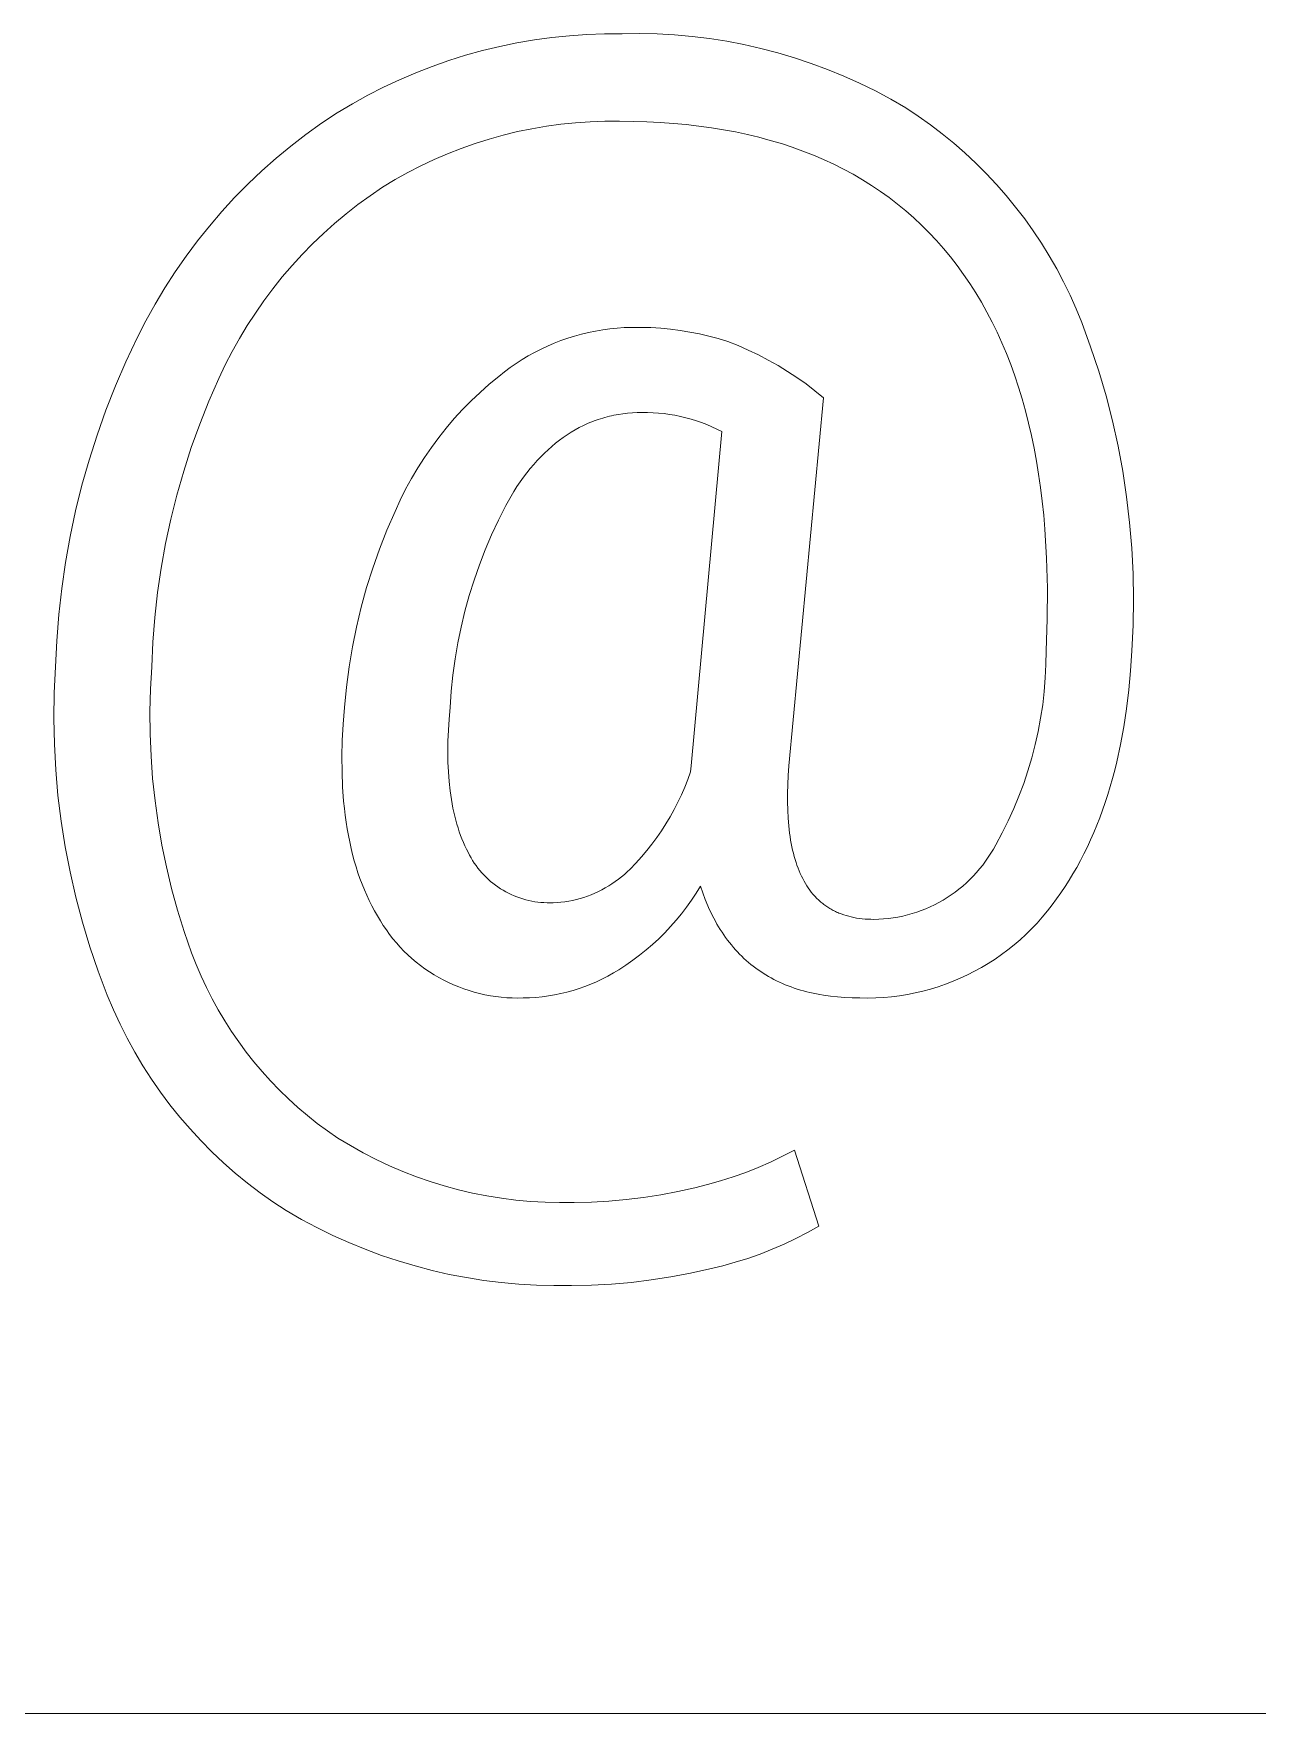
# Model space of a CAD drawing. Header units: millimetres. Extents: x -1421 to 3505, y -683 to 2759.
# Drawn here: x 2048.4 to 2107.4, y -407.4 to -326.4 of the extents above; entities that cross this region are included whole.
import ezdxf

# ---------------------------------------------------------------- set-up
doc = ezdxf.new("R2010")
doc.units = ezdxf.units.MM
doc.header["$MEASUREMENT"] = 0
doc.layers.add('Domyślny', color=7, linetype='Continuous', true_color=0x000000)

msp = doc.modelspace()

# ---------------------------------------------------------------- linework, layer by layer
at = {"layer": 'Domyślny', "color": 18, "lineweight": 15, "true_color": 0x000000}
for p, q in [((2070.078, -327.237), (2070.905, -327.038)), ((2070.905, -327.038), (2071.738, -326.866)), ((2071.738, -326.866), (2072.576, -326.723)), ((2072.576, -326.723), (2073.419, -326.607)), ((2073.419, -326.607), (2074.265, -326.52)), ((2074.265, -326.52), (2075.113, -326.462)), ((2075.113, -326.462), (2075.963, -326.431)), ((2075.963, -326.431), (2076.813, -326.43)), ((2076.813, -326.43), (2077.656, -326.419)), ((2077.656, -326.419), (2078.499, -326.437)), ((2078.499, -326.437), (2079.341, -326.483)), ((2079.341, -326.483), (2080.181, -326.557)), ((2080.181, -326.557), (2081.018, -326.659)), ((2081.018, -326.659), (2081.851, -326.79)), ((2081.851, -326.79), (2082.679, -326.948)), ((2082.679, -326.948), (2083.501, -327.133)), ((2083.501, -327.133), (2084.317, -327.347)), ((2066.852, -328.307), (2067.645, -327.999)), ((2067.645, -327.999), (2068.447, -327.718)), ((2068.447, -327.718), (2069.259, -327.464)), ((2069.259, -327.464), (2070.078, -327.237)), ((2084.317, -327.347), (2085.125, -327.587)), ((2085.125, -327.587), (2085.924, -327.854)), ((2085.924, -327.854), (2086.714, -328.148)), ((2065.3, -329.002), (2066.07, -328.642)), ((2066.07, -328.642), (2066.852, -328.307)), ((2086.714, -328.148), (2087.494, -328.469)), ((2087.494, -328.469), (2088.263, -328.815)), ((2088.263, -328.815), (2089.02, -329.187)), ((2063.798, -329.799), (2064.542, -329.388)), ((2064.542, -329.388), (2065.3, -329.002)), ((2089.02, -329.187), (2089.763, -329.584)), ((2089.763, -329.584), (2090.493, -330.006)), ((2062.303, -330.746), (2063.068, -330.235)), ((2063.068, -330.235), (2063.798, -329.799)), ((2090.493, -330.006), (2091.091, -330.4)), ((2091.091, -330.4), (2091.675, -330.815)), ((2061.557, -331.282), (2062.303, -330.746)), ((2071.764, -331.147), (2071.076, -331.314)), ((2072.457, -331.004), (2071.764, -331.147)), ((2073.155, -330.885), (2072.457, -331.004)), ((2073.856, -330.789), (2073.155, -330.885)), ((2074.561, -330.717), (2073.856, -330.789)), ((2075.267, -330.669), (2074.561, -330.717)), ((2075.974, -330.645), (2075.267, -330.669)), ((2076.682, -330.645), (2075.974, -330.645)), ((2077.347, -330.652), (2076.682, -330.645)), ((2078.002, -330.671), (2077.347, -330.652)), ((2078.645, -330.703), (2078.002, -330.671)), ((2079.278, -330.748), (2078.645, -330.703)), ((2079.9, -330.805), (2079.278, -330.748)), ((2080.511, -330.875), (2079.9, -330.805)), ((2081.112, -330.959), (2080.511, -330.875)), ((2081.702, -331.054), (2081.112, -330.959)), ((2082.281, -331.163), (2081.702, -331.054)), ((2082.849, -331.284), (2082.281, -331.163)), ((2091.675, -330.815), (2092.245, -331.249)), ((2092.245, -331.249), (2092.8, -331.701)), ((2060.121, -332.429), (2060.829, -331.843)), ((2060.829, -331.843), (2061.557, -331.282)), ((2069.052, -331.952), (2068.393, -332.21)), ((2069.719, -331.716), (2069.052, -331.952)), ((2070.394, -331.504), (2069.719, -331.716)), ((2071.076, -331.314), (2070.394, -331.504)), ((2083.407, -331.419), (2082.849, -331.284)), ((2083.954, -331.566), (2083.407, -331.419)), ((2084.49, -331.725), (2083.954, -331.566)), ((2085.015, -331.898), (2084.49, -331.725)), ((2085.53, -332.083), (2085.015, -331.898)), ((2092.8, -331.701), (2093.339, -332.172)), ((2059.433, -333.038), (2060.121, -332.429)), ((2067.103, -332.793), (2066.473, -333.117)), ((2067.743, -332.491), (2067.103, -332.793)), ((2068.393, -332.21), (2067.743, -332.491)), ((2086.034, -332.282), (2085.53, -332.083)), ((2086.527, -332.492), (2086.034, -332.282)), ((2087.01, -332.716), (2086.527, -332.492)), ((2087.482, -332.953), (2087.01, -332.716)), ((2093.339, -332.172), (2093.863, -332.661)), ((2093.863, -332.661), (2094.37, -333.167)), ((2058.122, -334.326), (2058.767, -333.671)), ((2058.767, -333.671), (2059.433, -333.038)), ((2065.855, -333.462), (2065.249, -333.827)), ((2066.473, -333.117), (2065.855, -333.462)), ((2087.943, -333.202), (2087.482, -332.953)), ((2088.393, -333.464), (2087.943, -333.202)), ((2088.833, -333.739), (2088.393, -333.464)), ((2094.37, -333.167), (2094.86, -333.689)), ((2094.86, -333.689), (2095.332, -334.228)), ((2057.5, -335.003), (2058.122, -334.326)), ((2064.652, -334.235), (2064.068, -334.662)), ((2065.249, -333.827), (2064.652, -334.235)), ((2089.262, -334.026), (2088.833, -333.739)), ((2089.68, -334.327), (2089.262, -334.026)), ((2090.088, -334.64), (2089.68, -334.327)), ((2095.332, -334.228), (2095.786, -334.782)), ((2056.902, -335.7), (2057.5, -335.003)), ((2063.499, -335.108), (2062.944, -335.572)), ((2064.068, -334.662), (2063.499, -335.108)), ((2090.485, -334.966), (2090.088, -334.64)), ((2090.871, -335.305), (2090.485, -334.966)), ((2091.247, -335.656), (2090.871, -335.305)), ((2095.786, -334.782), (2096.221, -335.351)), ((2056.327, -336.418), (2056.902, -335.7)), ((2062.406, -336.055), (2061.884, -336.555)), ((2062.944, -335.572), (2062.406, -336.055)), ((2091.612, -336.02), (2091.247, -335.656)), ((2091.966, -336.398), (2091.612, -336.02)), ((2096.221, -335.351), (2096.637, -335.934)), ((2096.637, -335.934), (2097.033, -336.53)), ((2055.778, -337.154), (2056.327, -336.418)), ((2061.884, -336.555), (2061.378, -337.072)), ((2092.309, -336.787), (2091.966, -336.398)), ((2092.642, -337.19), (2092.309, -336.787)), ((2097.033, -336.53), (2097.409, -337.14)), ((2055.253, -337.909), (2055.778, -337.154)), ((2060.89, -337.606), (2060.42, -338.155)), ((2061.378, -337.072), (2060.89, -337.606)), ((2092.964, -337.603), (2092.642, -337.19)), ((2093.274, -338.028), (2092.964, -337.603)), ((2097.409, -337.14), (2097.764, -337.761)), ((2054.755, -338.681), (2055.253, -337.909)), ((2060.42, -338.155), (2059.968, -338.72)), ((2093.573, -338.465), (2093.274, -338.028)), ((2093.86, -338.913), (2093.573, -338.465)), ((2097.764, -337.761), (2098.099, -338.394)), ((2098.099, -338.394), (2098.412, -339.038)), ((2054.284, -339.47), (2054.755, -338.681)), ((2059.535, -339.299), (2059.121, -339.893)), ((2059.968, -338.72), (2059.535, -339.299)), ((2094.136, -339.373), (2093.86, -338.913)), ((2098.412, -339.038), (2098.704, -339.692)), ((2053.839, -340.275), (2054.284, -339.47)), ((2059.121, -339.893), (2058.728, -340.499)), ((2094.4, -339.844), (2094.136, -339.373)), ((2094.653, -340.328), (2094.4, -339.844)), ((2098.704, -339.692), (2098.974, -340.356)), ((2053.423, -341.094), (2053.839, -340.275)), ((2058.728, -340.499), (2058.354, -341.119)), ((2074.516, -341.002), (2074.851, -340.909)), ((2074.851, -340.909), (2075.189, -340.828)), ((2075.189, -340.828), (2075.529, -340.759)), ((2075.529, -340.759), (2075.872, -340.701)), ((2075.872, -340.701), (2076.216, -340.654)), ((2076.216, -340.654), (2076.562, -340.62)), ((2076.562, -340.62), (2076.909, -340.597)), ((2076.909, -340.597), (2077.256, -340.586)), ((2077.256, -340.586), (2077.727, -340.584)), ((2077.727, -340.584), (2078.198, -340.598)), ((2078.198, -340.598), (2078.668, -340.628)), ((2078.668, -340.628), (2079.137, -340.673)), ((2079.137, -340.673), (2079.605, -340.733)), ((2079.605, -340.733), (2080.07, -340.808)), ((2080.07, -340.808), (2080.532, -340.898)), ((2080.532, -340.898), (2080.991, -341.003)), ((2094.894, -340.822), (2094.653, -340.328)), ((2095.124, -341.329), (2094.894, -340.822)), ((2098.974, -340.356), (2099.403, -341.521)), ((2052.882, -342.239), (2053.423, -341.094)), ((2058.001, -341.75), (2057.67, -342.393)), ((2058.354, -341.119), (2058.001, -341.75)), ((2072.284, -341.957), (2072.588, -341.788)), ((2072.588, -341.788), (2072.898, -341.63)), ((2072.898, -341.63), (2073.212, -341.483)), ((2073.212, -341.483), (2073.532, -341.346)), ((2073.532, -341.346), (2073.856, -341.22)), ((2073.856, -341.22), (2074.184, -341.105)), ((2074.184, -341.105), (2074.516, -341.002)), ((2080.991, -341.003), (2081.447, -341.123)), ((2081.447, -341.123), (2081.898, -341.258)), ((2081.898, -341.258), (2082.399, -341.458)), ((2082.399, -341.458), (2082.893, -341.675)), ((2082.893, -341.675), (2083.379, -341.909)), ((2095.342, -341.847), (2095.124, -341.329)), ((2099.403, -341.521), (2099.793, -342.699)), ((2052.379, -343.402), (2052.882, -342.239)), ((2057.67, -342.393), (2057.359, -343.046)), ((2071.13, -342.73), (2071.409, -342.522)), ((2071.409, -342.522), (2071.694, -342.324)), ((2071.694, -342.324), (2071.986, -342.135)), ((2071.986, -342.135), (2072.284, -341.957)), ((2083.379, -341.909), (2083.857, -342.159)), ((2083.857, -342.159), (2084.326, -342.425)), ((2084.326, -342.425), (2084.786, -342.706)), ((2095.549, -342.376), (2095.342, -341.847)), ((2095.744, -342.918), (2095.549, -342.376)), ((2051.915, -344.581), (2052.379, -343.402)), ((2057.359, -343.046), (2056.88, -344.144)), ((2069.959, -343.718), (2070.403, -343.325)), ((2070.403, -343.325), (2070.859, -342.948)), ((2070.859, -342.948), (2071.13, -342.73)), ((2084.786, -342.706), (2085.236, -343.003)), ((2085.236, -343.003), (2085.676, -343.314)), ((2085.676, -343.314), (2086.106, -343.64)), ((2095.928, -343.47), (2095.744, -342.918)), ((2099.793, -342.699), (2100.144, -343.89)), ((2056.88, -344.144), (2056.437, -345.257)), ((2069.115, -344.548), (2069.53, -344.126)), ((2069.53, -344.126), (2069.959, -343.718)), ((2086.524, -343.981), (2084.851, -361.729)), ((2086.106, -343.64), (2086.524, -343.981)), ((2096.1, -344.035), (2095.928, -343.47)), ((2096.261, -344.611), (2096.1, -344.035)), ((2100.144, -343.89), (2100.454, -345.093)), ((2051.49, -345.774), (2051.915, -344.581)), ((2068.33, -345.436), (2068.715, -344.985)), ((2068.715, -344.985), (2069.115, -344.548)), ((2075.66, -345.021), (2075.556, -345.057)), ((2075.765, -344.986), (2075.66, -345.021)), ((2075.871, -344.954), (2075.765, -344.986)), ((2075.977, -344.923), (2075.871, -344.954)), ((2076.084, -344.895), (2075.977, -344.923)), ((2076.192, -344.868), (2076.084, -344.895)), ((2076.3, -344.843), (2076.192, -344.868)), ((2076.409, -344.82), (2076.3, -344.843)), ((2076.628, -344.779), (2076.409, -344.82)), ((2076.85, -344.745), (2076.628, -344.779)), ((2077.075, -344.72), (2076.85, -344.745)), ((2077.302, -344.701), (2077.075, -344.72)), ((2077.532, -344.69), (2077.302, -344.701)), ((2077.765, -344.686), (2077.532, -344.69)), ((2078.032, -344.687), (2077.765, -344.686)), ((2078.298, -344.697), (2078.032, -344.687)), ((2078.564, -344.716), (2078.298, -344.697)), ((2078.83, -344.744), (2078.564, -344.716)), ((2079.094, -344.78), (2078.83, -344.744)), ((2079.357, -344.824), (2079.094, -344.78)), ((2079.619, -344.878), (2079.357, -344.824)), ((2079.878, -344.94), (2079.619, -344.878)), ((2080.136, -345.01), (2079.878, -344.94)), ((2080.391, -345.089), (2080.136, -345.01)), ((2096.411, -345.199), (2096.261, -344.611)), ((2051.104, -346.981), (2051.49, -345.774)), ((2056.437, -345.257), (2056.031, -346.384)), ((2067.961, -345.899), (2068.33, -345.436)), ((2074.161, -345.758), (2073.972, -345.888)), ((2074.353, -345.636), (2074.161, -345.758)), ((2074.547, -345.52), (2074.353, -345.636)), ((2074.744, -345.413), (2074.547, -345.52)), ((2074.943, -345.313), (2074.744, -345.413)), ((2075.044, -345.265), (2074.943, -345.313)), ((2075.145, -345.22), (2075.044, -345.265)), ((2075.247, -345.176), (2075.145, -345.22)), ((2075.349, -345.135), (2075.247, -345.176)), ((2075.452, -345.095), (2075.349, -345.135)), ((2075.556, -345.057), (2075.452, -345.095)), ((2080.143, -361.729), (2081.619, -345.605)), ((2080.643, -345.176), (2080.391, -345.089)), ((2080.892, -345.271), (2080.643, -345.176)), ((2081.138, -345.374), (2080.892, -345.271)), ((2081.381, -345.486), (2081.138, -345.374)), ((2081.619, -345.605), (2081.381, -345.486)), ((2096.549, -345.798), (2096.411, -345.199)), ((2096.675, -346.409), (2096.549, -345.798)), ((2100.454, -345.093), (2100.723, -346.304)), ((2056.031, -346.384), (2055.664, -347.524)), ((2067.273, -346.863), (2067.609, -346.375)), ((2067.609, -346.375), (2067.961, -345.899)), ((2073.063, -346.65), (2072.888, -346.825)), ((2073.24, -346.482), (2073.063, -346.65)), ((2073.419, -346.323), (2073.24, -346.482)), ((2073.601, -346.17), (2073.419, -346.323)), ((2073.785, -346.025), (2073.601, -346.17)), ((2073.972, -345.888), (2073.785, -346.025)), ((2096.791, -347.032), (2096.675, -346.409)), ((2100.723, -346.304), (2100.951, -347.525)), ((2050.759, -348.2), (2051.104, -346.981)), ((2066.652, -347.872), (2066.954, -347.362)), ((2066.954, -347.362), (2067.273, -346.863)), ((2072.38, -347.394), (2072.215, -347.598)), ((2072.547, -347.196), (2072.38, -347.394)), ((2072.716, -347.007), (2072.547, -347.196)), ((2072.888, -346.825), (2072.716, -347.007)), ((2096.894, -347.666), (2096.791, -347.032)), ((2050.454, -349.429), (2050.759, -348.2)), ((2055.664, -347.524), (2055.335, -348.676)), ((2066.369, -348.392), (2066.652, -347.872)), ((2071.736, -348.257), (2071.581, -348.492)), ((2071.893, -348.03), (2071.736, -348.257)), ((2072.053, -347.81), (2071.893, -348.03)), ((2072.215, -347.598), (2072.053, -347.81)), ((2096.987, -348.312), (2096.894, -347.666)), ((2100.951, -347.525), (2101.138, -348.752)), ((2055.335, -348.676), (2055.044, -349.838)), ((2065.856, -349.459), (2066.103, -348.921)), ((2066.103, -348.921), (2066.369, -348.392)), ((2071.581, -348.492), (2071.202, -349.177)), ((2097.068, -348.97), (2096.987, -348.312)), ((2097.137, -349.639), (2097.068, -348.97)), ((2101.138, -348.752), (2101.283, -349.985)), ((2050.189, -350.668), (2050.454, -349.429)), ((2055.044, -349.838), (2054.793, -351.01)), ((2065.466, -350.359), (2065.856, -349.459)), ((2070.847, -349.874), (2070.515, -350.583)), ((2071.202, -349.177), (2070.847, -349.874)), ((2097.196, -350.32), (2097.137, -349.639)), ((2049.966, -351.915), (2050.189, -350.668)), ((2065.108, -351.272), (2065.466, -350.359)), ((2070.515, -350.583), (2070.208, -351.303)), ((2097.278, -351.716), (2097.196, -350.32)), ((2101.283, -349.985), (2101.387, -351.222)), ((2054.793, -351.01), (2054.58, -352.189)), ((2064.781, -352.197), (2065.108, -351.272)), ((2070.208, -351.303), (2069.925, -352.033)), ((2101.387, -351.222), (2101.449, -352.462)), ((2049.784, -353.168), (2049.966, -351.915)), ((2054.58, -352.189), (2054.408, -353.374)), ((2064.487, -353.133), (2064.781, -352.197)), ((2069.925, -352.033), (2069.666, -352.772)), ((2097.314, -353.159), (2097.278, -351.716)), ((2069.666, -352.772), (2069.432, -353.519)), ((2101.449, -352.462), (2101.47, -353.703)), ((2049.643, -354.427), (2049.784, -353.168)), ((2054.408, -353.374), (2054.275, -354.565)), ((2064.225, -354.078), (2064.487, -353.133)), ((2069.432, -353.519), (2069.224, -354.273)), ((2097.306, -354.649), (2097.314, -353.159)), ((2101.47, -353.703), (2101.448, -354.945)), ((2049.544, -355.69), (2049.643, -354.427)), ((2054.275, -354.565), (2054.181, -355.759)), ((2063.996, -355.031), (2064.225, -354.078)), ((2069.224, -354.273), (2069.041, -355.034)), ((2097.251, -356.185), (2097.306, -354.649)), ((2063.8, -355.992), (2063.996, -355.031)), ((2069.041, -355.034), (2068.883, -355.801)), ((2101.448, -354.945), (2101.385, -356.185)), ((2049.486, -356.956), (2049.544, -355.69)), ((2054.181, -355.759), (2054.128, -356.956)), ((2063.637, -356.959), (2063.8, -355.992)), ((2068.883, -355.801), (2068.752, -356.572)), ((2097.245, -356.836), (2097.251, -356.185)), ((2101.385, -356.185), (2101.324, -357.138)), ((2049.424, -358.197), (2049.486, -356.956)), ((2054.128, -356.956), (2054.065, -358.032)), ((2063.508, -357.931), (2063.637, -356.959)), ((2068.752, -356.572), (2068.646, -357.348)), ((2097.215, -357.487), (2097.245, -356.836)), ((2101.324, -357.138), (2101.239, -358.066)), ((2063.412, -358.908), (2063.508, -357.931)), ((2068.646, -357.348), (2068.567, -358.127)), ((2097.163, -358.136), (2097.215, -357.487)), ((2049.405, -359.44), (2049.424, -358.197)), ((2054.065, -358.032), (2054.038, -359.11)), ((2068.567, -358.127), (2068.513, -358.908)), ((2096.992, -359.427), (2097.089, -358.783)), ((2097.089, -358.783), (2097.163, -358.136)), ((2101.239, -358.066), (2101.13, -358.969)), ((2049.428, -360.682), (2049.405, -359.44)), ((2054.038, -359.11), (2054.045, -360.188)), ((2063.35, -359.718), (2063.412, -358.908)), ((2068.465, -359.468), (2068.43, -360.012)), ((2068.513, -358.908), (2068.465, -359.468)), ((2096.872, -360.067), (2096.992, -359.427)), ((2101.13, -358.969), (2100.997, -359.847)), ((2054.045, -360.188), (2054.089, -361.265)), ((2063.31, -360.505), (2063.35, -359.718)), ((2068.43, -360.012), (2068.41, -360.539)), ((2096.731, -360.703), (2096.872, -360.067)), ((2100.997, -359.847), (2100.841, -360.7)), ((2049.494, -361.923), (2049.428, -360.682)), ((2063.293, -361.271), (2063.31, -360.505)), ((2068.41, -360.539), (2068.402, -361.049)), ((2068.402, -361.049), (2068.409, -361.543)), ((2096.567, -361.333), (2096.731, -360.703)), ((2100.841, -360.7), (2100.661, -361.528)), ((2049.602, -363.162), (2049.494, -361.923)), ((2054.089, -361.265), (2054.167, -362.341)), ((2063.299, -362.014), (2063.293, -361.271)), ((2063.327, -362.735), (2063.299, -362.014)), ((2068.409, -361.543), (2068.43, -362.02)), ((2068.43, -362.02), (2068.464, -362.48)), ((2079.976, -362.383), (2080.11, -362.008)), ((2080.11, -362.008), (2080.143, -361.729)), ((2084.851, -361.729), (2084.819, -362.184)), ((2096.174, -362.575), (2096.381, -361.958)), ((2096.381, -361.958), (2096.567, -361.333)), ((2100.562, -361.933), (2100.456, -362.331)), ((2100.661, -361.528), (2100.562, -361.933)), ((2054.167, -362.341), (2054.281, -363.413)), ((2063.378, -363.433), (2063.327, -362.735)), ((2068.464, -362.48), (2068.511, -362.924)), ((2079.672, -363.119), (2079.83, -362.753)), ((2079.83, -362.753), (2079.976, -362.383)), ((2084.798, -362.626), (2084.786, -363.052)), ((2084.819, -362.184), (2084.798, -362.626)), ((2095.946, -363.185), (2096.174, -362.575)), ((2100.345, -362.723), (2100.229, -363.109)), ((2100.456, -362.331), (2100.345, -362.723)), ((2049.753, -364.395), (2049.602, -363.162)), ((2054.281, -363.413), (2054.429, -364.481)), ((2063.413, -363.774), (2063.378, -363.433)), ((2068.511, -362.924), (2068.54, -363.14)), ((2068.54, -363.14), (2068.573, -363.352)), ((2068.573, -363.352), (2068.609, -363.56)), ((2068.609, -363.56), (2068.648, -363.764)), ((2079.32, -363.833), (2079.502, -363.479)), ((2079.502, -363.479), (2079.672, -363.119)), ((2084.786, -363.052), (2084.785, -363.464)), ((2084.785, -363.464), (2084.795, -363.862)), ((2095.696, -363.787), (2095.946, -363.185)), ((2100.106, -363.488), (2099.977, -363.861)), ((2100.229, -363.109), (2100.106, -363.488)), ((2049.947, -365.623), (2049.753, -364.395)), ((2063.453, -364.109), (2063.413, -363.774)), ((2063.498, -364.439), (2063.453, -364.109)), ((2063.55, -364.763), (2063.498, -364.439)), ((2068.648, -363.764), (2068.69, -363.963)), ((2068.69, -363.963), (2068.736, -364.159)), ((2068.736, -364.159), (2068.786, -364.351)), ((2068.786, -364.351), (2068.839, -364.538)), ((2078.922, -364.522), (2079.127, -364.181)), ((2079.127, -364.181), (2079.32, -363.833)), ((2084.795, -363.862), (2084.815, -364.245)), ((2084.815, -364.245), (2084.845, -364.614)), ((2095.135, -364.962), (2095.426, -364.379)), ((2095.426, -364.379), (2095.696, -363.787)), ((2099.842, -364.228), (2099.701, -364.588)), ((2099.977, -363.861), (2099.842, -364.228)), ((2054.429, -364.481), (2054.613, -365.543)), ((2063.607, -365.082), (2063.55, -364.763)), ((2063.669, -365.395), (2063.607, -365.082)), ((2068.839, -364.538), (2068.895, -364.722)), ((2068.895, -364.722), (2068.954, -364.901)), ((2068.954, -364.901), (2069.017, -365.077)), ((2069.017, -365.077), (2069.084, -365.248)), ((2069.084, -365.248), (2069.153, -365.416)), ((2078.242, -365.504), (2078.479, -365.184)), ((2078.479, -365.184), (2078.706, -364.857)), ((2078.706, -364.857), (2078.922, -364.522)), ((2084.845, -364.614), (2084.885, -364.968)), ((2084.885, -364.968), (2084.909, -365.139)), ((2084.909, -365.139), (2084.935, -365.307)), ((2094.824, -365.534), (2095.135, -364.962)), ((2099.554, -364.943), (2099.402, -365.29)), ((2099.701, -364.588), (2099.554, -364.943)), ((2050.182, -366.843), (2049.947, -365.623)), ((2054.613, -365.543), (2054.832, -366.599)), ((2063.738, -365.703), (2063.669, -365.395)), ((2063.812, -366.004), (2063.738, -365.703)), ((2063.892, -366.301), (2063.812, -366.004)), ((2069.153, -365.416), (2069.227, -365.58)), ((2069.227, -365.58), (2069.303, -365.739)), ((2069.303, -365.739), (2069.383, -365.895)), ((2069.383, -365.895), (2069.45, -366.028)), ((2069.45, -366.028), (2069.522, -366.158)), ((2077.736, -366.119), (2077.994, -365.815)), ((2077.994, -365.815), (2078.242, -365.504)), ((2084.935, -365.307), (2084.965, -365.472)), ((2084.965, -365.472), (2084.996, -365.632)), ((2084.996, -365.632), (2085.031, -365.79)), ((2085.031, -365.79), (2085.068, -365.943)), ((2085.068, -365.943), (2085.107, -366.093)), ((2094.467, -366.136), (2094.593, -365.94)), ((2094.593, -365.94), (2094.712, -365.739)), ((2094.712, -365.739), (2094.824, -365.534)), ((2099.078, -365.967), (2098.908, -366.296)), ((2099.243, -365.632), (2099.078, -365.967)), ((2099.402, -365.29), (2099.243, -365.632)), ((2050.46, -368.055), (2050.182, -366.843)), ((2054.832, -366.599), (2055.084, -367.647)), ((2063.978, -366.591), (2063.892, -366.301)), ((2064.069, -366.877), (2063.978, -366.591)), ((2064.166, -367.156), (2064.069, -366.877)), ((2069.522, -366.158), (2069.598, -366.285)), ((2069.598, -366.285), (2069.678, -366.41)), ((2069.678, -366.41), (2069.763, -366.532)), ((2069.763, -366.532), (2069.852, -366.651)), ((2069.852, -366.651), (2069.944, -366.767)), ((2069.944, -366.767), (2070.041, -366.879)), ((2070.041, -366.879), (2070.142, -366.988)), ((2076.917, -366.958), (2077.056, -366.831)), ((2077.056, -366.831), (2077.191, -366.699)), ((2077.191, -366.699), (2077.468, -366.413)), ((2077.468, -366.413), (2077.736, -366.119)), ((2085.107, -366.093), (2085.149, -366.239)), ((2085.149, -366.239), (2085.194, -366.382)), ((2085.194, -366.382), (2085.241, -366.521)), ((2085.241, -366.521), (2085.291, -366.656)), ((2085.291, -366.656), (2085.343, -366.788)), ((2085.343, -366.788), (2085.398, -366.916)), ((2093.741, -367.046), (2093.899, -366.874)), ((2093.899, -366.874), (2094.05, -366.697)), ((2094.05, -366.697), (2094.196, -366.515)), ((2094.196, -366.515), (2094.335, -366.328)), ((2094.335, -366.328), (2094.467, -366.136)), ((2098.731, -366.619), (2098.549, -366.935)), ((2098.908, -366.296), (2098.731, -366.619)), ((2055.084, -367.647), (2055.372, -368.687)), ((2064.269, -367.43), (2064.166, -367.156)), ((2064.378, -367.699), (2064.269, -367.43)), ((2064.492, -367.962), (2064.378, -367.699)), ((2070.142, -366.988), (2070.246, -367.094)), ((2070.246, -367.094), (2070.354, -367.196)), ((2070.354, -367.196), (2070.465, -367.294)), ((2070.465, -367.294), (2070.58, -367.389)), ((2070.58, -367.389), (2070.697, -367.479)), ((2070.697, -367.479), (2070.818, -367.565)), ((2070.818, -367.565), (2070.942, -367.648)), ((2070.942, -367.648), (2071.068, -367.725)), ((2075.664, -367.788), (2075.833, -367.703)), ((2075.833, -367.703), (2075.998, -367.613)), ((2075.998, -367.613), (2076.16, -367.517)), ((2076.16, -367.517), (2076.319, -367.416)), ((2076.319, -367.416), (2076.474, -367.309)), ((2076.474, -367.309), (2076.626, -367.197)), ((2076.626, -367.197), (2076.773, -367.08)), ((2076.773, -367.08), (2076.917, -366.958)), ((2080.586, -367.519), (2080.373, -367.865)), ((2080.698, -367.851), (2080.586, -367.519)), ((2085.398, -366.916), (2085.456, -367.041)), ((2085.456, -367.041), (2085.516, -367.162)), ((2085.516, -367.162), (2085.579, -367.279)), ((2085.579, -367.279), (2085.644, -367.393)), ((2085.644, -367.393), (2085.712, -367.503)), ((2085.712, -367.503), (2085.782, -367.61)), ((2085.782, -367.61), (2085.855, -367.712)), ((2092.867, -367.816), (2093.053, -367.675)), ((2093.053, -367.675), (2093.233, -367.527)), ((2093.233, -367.527), (2093.408, -367.372)), ((2093.408, -367.372), (2093.577, -367.212)), ((2093.577, -367.212), (2093.741, -367.046)), ((2098.166, -367.548), (2097.965, -367.846)), ((2098.36, -367.245), (2098.166, -367.548)), ((2098.549, -366.935), (2098.36, -367.245)), ((2050.778, -369.256), (2050.46, -368.055)), ((2064.613, -368.219), (2064.492, -367.962)), ((2064.739, -368.471), (2064.613, -368.219)), ((2064.87, -368.717), (2064.739, -368.471)), ((2071.068, -367.725), (2071.197, -367.799)), ((2071.197, -367.799), (2071.329, -367.868)), ((2071.329, -367.868), (2071.463, -367.932)), ((2071.463, -367.932), (2071.598, -367.992)), ((2071.598, -367.992), (2071.736, -368.047)), ((2071.736, -368.047), (2071.876, -368.097)), ((2071.876, -368.097), (2072.017, -368.143)), ((2072.017, -368.143), (2072.16, -368.183)), ((2072.16, -368.183), (2072.304, -368.219)), ((2072.304, -368.219), (2072.449, -368.25)), ((2072.449, -368.25), (2072.596, -368.275)), ((2072.596, -368.275), (2072.743, -368.296)), ((2072.743, -368.296), (2072.89, -368.311)), ((2072.89, -368.311), (2073.038, -368.322)), ((2073.038, -368.322), (2073.187, -368.327)), ((2073.187, -368.327), (2073.335, -368.328)), ((2073.335, -368.328), (2073.484, -368.323)), ((2073.484, -368.323), (2073.672, -368.313)), ((2073.672, -368.313), (2073.859, -368.297)), ((2073.859, -368.297), (2074.047, -368.275)), ((2074.047, -368.275), (2074.233, -368.246)), ((2074.233, -368.246), (2074.418, -368.21)), ((2074.418, -368.21), (2074.602, -368.168)), ((2074.602, -368.168), (2074.784, -368.12)), ((2074.784, -368.12), (2074.964, -368.066)), ((2074.964, -368.066), (2075.143, -368.006)), ((2075.143, -368.006), (2075.319, -367.939)), ((2075.319, -367.939), (2075.493, -367.866)), ((2075.493, -367.866), (2075.664, -367.788)), ((2080.149, -368.204), (2079.913, -368.535)), ((2080.373, -367.865), (2080.149, -368.204)), ((2080.818, -368.172), (2080.698, -367.851)), ((2080.946, -368.482), (2080.818, -368.172)), ((2081.013, -368.634), (2080.946, -368.482)), ((2085.855, -367.712), (2085.931, -367.812)), ((2085.931, -367.812), (2086.009, -367.907)), ((2086.009, -367.907), (2086.049, -367.954)), ((2086.049, -367.954), (2086.09, -367.999)), ((2086.09, -367.999), (2086.131, -368.044)), ((2086.131, -368.044), (2086.173, -368.088)), ((2086.173, -368.088), (2086.216, -368.131)), ((2086.216, -368.131), (2086.259, -368.173)), ((2086.259, -368.173), (2086.303, -368.214)), ((2086.303, -368.214), (2086.348, -368.254)), ((2086.348, -368.254), (2086.393, -368.293)), ((2086.393, -368.293), (2086.439, -368.331)), ((2086.439, -368.331), (2086.486, -368.369)), ((2086.486, -368.369), (2086.533, -368.405)), ((2086.533, -368.405), (2086.581, -368.441)), ((2086.581, -368.441), (2086.629, -368.476)), ((2086.629, -368.476), (2086.678, -368.509)), ((2086.678, -368.509), (2086.728, -368.542)), ((2091.664, -368.524), (2091.874, -368.424)), ((2091.874, -368.424), (2092.081, -368.317)), ((2092.081, -368.317), (2092.284, -368.202)), ((2092.284, -368.202), (2092.483, -368.08)), ((2092.483, -368.08), (2092.678, -367.952)), ((2092.678, -367.952), (2092.867, -367.816)), ((2097.547, -368.421), (2097.314, -368.724)), ((2097.759, -368.137), (2097.547, -368.421)), ((2097.965, -367.846), (2097.759, -368.137)), ((2051.138, -370.446), (2050.778, -369.256)), ((2055.372, -368.687), (2055.693, -369.716)), ((2065.008, -368.957), (2064.87, -368.717)), ((2065.151, -369.192), (2065.008, -368.957)), ((2065.291, -369.417), (2065.151, -369.192)), ((2079.407, -369.172), (2079.139, -369.477)), ((2079.665, -368.858), (2079.407, -369.172)), ((2079.913, -368.535), (2079.665, -368.858)), ((2081.083, -368.782), (2081.013, -368.634)), ((2081.154, -368.928), (2081.083, -368.782)), ((2081.228, -369.072), (2081.154, -368.928)), ((2081.303, -369.213), (2081.228, -369.072)), ((2081.381, -369.351), (2081.303, -369.213)), ((2086.728, -368.542), (2086.779, -368.574)), ((2086.779, -368.574), (2086.83, -368.605)), ((2086.83, -368.605), (2086.881, -368.636)), ((2086.881, -368.636), (2086.934, -368.665)), ((2086.934, -368.665), (2086.987, -368.693)), ((2086.987, -368.693), (2087.04, -368.721)), ((2087.04, -368.721), (2087.095, -368.748)), ((2087.095, -368.748), (2087.15, -368.773)), ((2087.15, -368.773), (2087.205, -368.798)), ((2087.205, -368.798), (2087.262, -368.822)), ((2087.262, -368.822), (2087.318, -368.845)), ((2087.318, -368.845), (2087.376, -368.867)), ((2087.376, -368.867), (2087.493, -368.908)), ((2087.493, -368.908), (2087.613, -368.946)), ((2087.613, -368.946), (2087.735, -368.981)), ((2087.735, -368.981), (2087.86, -369.011)), ((2087.86, -369.011), (2087.987, -369.038)), ((2087.987, -369.038), (2088.117, -369.062)), ((2088.117, -369.062), (2088.25, -369.082)), ((2088.25, -369.082), (2088.385, -369.098)), ((2088.385, -369.098), (2088.523, -369.11)), ((2088.523, -369.11), (2088.663, -369.119)), ((2088.663, -369.119), (2088.806, -369.125)), ((2088.806, -369.125), (2088.952, -369.127)), ((2088.952, -369.127), (2089.185, -369.12)), ((2089.185, -369.12), (2089.417, -369.106)), ((2089.417, -369.106), (2089.649, -369.083)), ((2089.649, -369.083), (2089.881, -369.053)), ((2089.881, -369.053), (2090.111, -369.014)), ((2090.111, -369.014), (2090.339, -368.968)), ((2090.339, -368.968), (2090.566, -368.913)), ((2090.566, -368.913), (2090.791, -368.851)), ((2090.791, -368.851), (2091.013, -368.781)), ((2091.013, -368.781), (2091.233, -368.703)), ((2091.233, -368.703), (2091.45, -368.617)), ((2091.45, -368.617), (2091.664, -368.524)), ((2096.817, -369.306), (2096.554, -369.583)), ((2097.07, -369.019), (2096.817, -369.306)), ((2097.314, -368.724), (2097.07, -369.019)), ((2055.693, -369.716), (2056.047, -370.734)), ((2065.439, -369.637), (2065.291, -369.417)), ((2065.595, -369.852), (2065.439, -369.637)), ((2065.758, -370.061), (2065.595, -369.852)), ((2065.927, -370.264), (2065.758, -370.061)), ((2078.571, -370.059), (2078.273, -370.335)), ((2078.86, -369.773), (2078.571, -370.059)), ((2079.139, -369.477), (2078.86, -369.773)), ((2081.46, -369.487), (2081.381, -369.351)), ((2081.542, -369.62), (2081.46, -369.487)), ((2081.626, -369.75), (2081.542, -369.62)), ((2081.712, -369.878), (2081.626, -369.75)), ((2081.8, -370.003), (2081.712, -369.878)), ((2081.89, -370.125), (2081.8, -370.003)), ((2081.982, -370.245), (2081.89, -370.125)), ((2096, -370.11), (2095.709, -370.359)), ((2096.281, -369.852), (2096, -370.11)), ((2096.554, -369.583), (2096.281, -369.852)), ((2051.539, -371.622), (2051.138, -370.446)), ((2056.047, -370.734), (2056.267, -371.302)), ((2066.104, -370.462), (2065.927, -370.264)), ((2066.288, -370.653), (2066.104, -370.462)), ((2066.478, -370.838), (2066.288, -370.653)), ((2066.674, -371.016), (2066.478, -370.838)), ((2077.649, -370.856), (2077.323, -371.1)), ((2077.965, -370.601), (2077.649, -370.856)), ((2078.273, -370.335), (2077.965, -370.601)), ((2082.076, -370.363), (2081.982, -370.245)), ((2082.173, -370.477), (2082.076, -370.363)), ((2082.271, -370.589), (2082.173, -370.477)), ((2082.371, -370.698), (2082.271, -370.589)), ((2082.474, -370.805), (2082.371, -370.698)), ((2082.578, -370.909), (2082.474, -370.805)), ((2082.685, -371.011), (2082.578, -370.909)), ((2095.104, -370.827), (2094.79, -371.045)), ((2095.411, -370.598), (2095.104, -370.827)), ((2095.709, -370.359), (2095.411, -370.598)), ((2051.979, -372.784), (2051.539, -371.622)), ((2056.267, -371.302), (2056.506, -371.863)), ((2066.876, -371.187), (2066.674, -371.016)), ((2067.085, -371.351), (2066.876, -371.187)), ((2067.298, -371.508), (2067.085, -371.351)), ((2067.517, -371.657), (2067.298, -371.508)), ((2067.741, -371.799), (2067.517, -371.657)), ((2076.389, -371.712), (2076.124, -371.862)), ((2076.649, -371.554), (2076.389, -371.712)), ((2076.99, -371.333), (2076.649, -371.554)), ((2077.323, -371.1), (2076.99, -371.333)), ((2082.794, -371.11), (2082.685, -371.011)), ((2082.904, -371.206), (2082.794, -371.11)), ((2083.017, -371.299), (2082.904, -371.206)), ((2083.132, -371.39), (2083.017, -371.299)), ((2083.249, -371.479), (2083.132, -371.39)), ((2083.368, -371.564), (2083.249, -371.479)), ((2083.49, -371.648), (2083.368, -371.564)), ((2083.613, -371.728), (2083.49, -371.648)), ((2083.738, -371.806), (2083.613, -371.728)), ((2093.805, -371.632), (2093.464, -371.804)), ((2094.14, -371.447), (2093.805, -371.632)), ((2094.468, -371.251), (2094.14, -371.447)), ((2094.79, -371.045), (2094.468, -371.251)), ((2056.506, -371.863), (2056.763, -372.415)), ((2056.763, -372.415), (2057.039, -372.959)), ((2067.97, -371.933), (2067.741, -371.799)), ((2068.203, -372.059), (2067.97, -371.933)), ((2068.44, -372.177), (2068.203, -372.059)), ((2068.682, -372.287), (2068.44, -372.177)), ((2068.926, -372.388), (2068.682, -372.287)), ((2069.175, -372.481), (2068.926, -372.388)), ((2069.426, -372.565), (2069.175, -372.481)), ((2069.68, -372.64), (2069.426, -372.565)), ((2074.44, -372.556), (2074.146, -372.637)), ((2074.73, -372.465), (2074.44, -372.556)), ((2075.017, -372.364), (2074.73, -372.465)), ((2075.3, -372.253), (2075.017, -372.364)), ((2075.579, -372.132), (2075.3, -372.253)), ((2075.854, -372.002), (2075.579, -372.132)), ((2076.124, -371.862), (2075.854, -372.002)), ((2083.866, -371.881), (2083.738, -371.806)), ((2083.995, -371.954), (2083.866, -371.881)), ((2084.127, -372.023), (2083.995, -371.954)), ((2084.26, -372.091), (2084.127, -372.023)), ((2084.396, -372.155), (2084.26, -372.091)), ((2084.534, -372.217), (2084.396, -372.155)), ((2084.674, -372.277), (2084.534, -372.217)), ((2084.816, -372.333), (2084.674, -372.277)), ((2084.96, -372.388), (2084.816, -372.333)), ((2085.106, -372.439), (2084.96, -372.388)), ((2085.254, -372.488), (2085.106, -372.439)), ((2085.404, -372.534), (2085.254, -372.488)), ((2085.557, -372.578), (2085.404, -372.534)), ((2091.68, -372.487), (2091.311, -372.587)), ((2092.046, -372.375), (2091.68, -372.487)), ((2092.407, -372.251), (2092.046, -372.375)), ((2092.765, -372.114), (2092.407, -372.251)), ((2093.117, -371.965), (2092.765, -372.114)), ((2093.464, -371.804), (2093.117, -371.965)), ((2052.274, -373.487), (2051.979, -372.784)), ((2057.039, -372.959), (2057.332, -373.493)), ((2069.937, -372.707), (2069.68, -372.64)), ((2070.195, -372.765), (2069.937, -372.707)), ((2070.456, -372.813), (2070.195, -372.765)), ((2070.718, -372.853), (2070.456, -372.813)), ((2070.981, -372.884), (2070.718, -372.853)), ((2071.245, -372.906), (2070.981, -372.884)), ((2071.51, -372.918), (2071.245, -372.906)), ((2071.775, -372.921), (2071.51, -372.918)), ((2072.04, -372.916), (2071.775, -372.921)), ((2072.344, -372.907), (2072.04, -372.916)), ((2072.648, -372.888), (2072.344, -372.907)), ((2072.951, -372.859), (2072.648, -372.888)), ((2073.252, -372.819), (2072.951, -372.859)), ((2073.552, -372.769), (2073.252, -372.819)), ((2073.851, -372.708), (2073.552, -372.769)), ((2074.146, -372.637), (2073.851, -372.708)), ((2085.711, -372.619), (2085.557, -372.578)), ((2085.868, -372.657), (2085.711, -372.619)), ((2086.027, -372.692), (2085.868, -372.657)), ((2086.187, -372.725), (2086.027, -372.692)), ((2086.35, -372.756), (2086.187, -372.725)), ((2086.515, -372.784), (2086.35, -372.756)), ((2086.851, -372.831), (2086.515, -372.784)), ((2087.196, -372.868), (2086.851, -372.831)), ((2087.548, -372.895), (2087.196, -372.868)), ((2087.909, -372.91), (2087.548, -372.895)), ((2088.279, -372.916), (2087.909, -372.91)), ((2088.661, -372.92), (2088.279, -372.916)), ((2089.044, -372.912), (2088.661, -372.92)), ((2089.425, -372.89), (2089.044, -372.912)), ((2089.806, -372.855), (2089.425, -372.89)), ((2090.186, -372.808), (2089.806, -372.855)), ((2090.563, -372.747), (2090.186, -372.808)), ((2090.938, -372.673), (2090.563, -372.747)), ((2091.311, -372.587), (2090.938, -372.673)), ((2052.594, -374.18), (2052.274, -373.487)), ((2052.937, -374.861), (2052.594, -374.18)), ((2057.332, -373.493), (2057.643, -374.017)), ((2057.643, -374.017), (2057.971, -374.53)), ((2053.304, -375.529), (2052.937, -374.861)), ((2057.971, -374.53), (2058.316, -375.033)), ((2053.693, -376.184), (2053.304, -375.529)), ((2058.316, -375.033), (2058.677, -375.523)), ((2058.677, -375.523), (2059.054, -376.002)), ((2054.106, -376.825), (2053.693, -376.184)), ((2059.054, -376.002), (2059.447, -376.467)), ((2059.447, -376.467), (2059.856, -376.92)), ((2054.54, -377.452), (2054.106, -376.825)), ((2059.856, -376.92), (2060.279, -377.358)), ((2060.279, -377.358), (2060.716, -377.782)), ((2054.996, -378.063), (2054.54, -377.452)), ((2055.473, -378.658), (2054.996, -378.063)), ((2060.716, -377.782), (2061.167, -378.192)), ((2061.167, -378.192), (2061.632, -378.586)), ((2055.97, -379.235), (2055.473, -378.658)), ((2061.632, -378.586), (2062.109, -378.965)), ((2062.109, -378.965), (2062.599, -379.327)), ((2056.488, -379.796), (2055.97, -379.235)), ((2057.024, -380.337), (2056.488, -379.796)), ((2062.599, -379.327), (2063.101, -379.674)), ((2063.101, -379.674), (2063.704, -380.038)), ((2057.579, -380.86), (2057.024, -380.337)), ((2063.704, -380.038), (2064.32, -380.382)), ((2064.32, -380.382), (2064.947, -380.704)), ((2083.962, -380.827), (2084.543, -380.547)), ((2084.543, -380.547), (2085.113, -380.248)), ((2085.113, -380.248), (2086.294, -383.922)), ((2058.152, -381.363), (2057.579, -380.86)), ((2058.742, -381.846), (2058.152, -381.363)), ((2064.947, -380.704), (2065.585, -381.004)), ((2065.585, -381.004), (2066.234, -381.281)), ((2066.234, -381.281), (2066.891, -381.536)), ((2082.167, -381.542), (2082.773, -381.325)), ((2082.773, -381.325), (2083.372, -381.086)), ((2083.372, -381.086), (2083.962, -380.827)), ((2059.348, -382.308), (2058.742, -381.846)), ((2066.891, -381.536), (2067.557, -381.768)), ((2067.557, -381.768), (2068.231, -381.976)), ((2068.231, -381.976), (2068.911, -382.161)), ((2068.911, -382.161), (2069.597, -382.323)), ((2078.667, -382.408), (2079.49, -382.252)), ((2079.49, -382.252), (2080.307, -382.069)), ((2080.307, -382.069), (2080.933, -381.915)), ((2080.933, -381.915), (2081.553, -381.739)), ((2081.553, -381.739), (2082.167, -381.542)), ((2059.97, -382.749), (2059.348, -382.308)), ((2060.607, -383.167), (2059.97, -382.749)), ((2069.597, -382.323), (2070.289, -382.46)), ((2070.289, -382.46), (2070.985, -382.573)), ((2070.985, -382.573), (2071.684, -382.662)), ((2071.684, -382.662), (2072.387, -382.727)), ((2072.387, -382.727), (2073.091, -382.767)), ((2073.091, -382.767), (2073.795, -382.783)), ((2073.795, -382.783), (2074.501, -382.774)), ((2074.501, -382.774), (2075.338, -382.756)), ((2075.338, -382.756), (2076.174, -382.711)), ((2076.174, -382.711), (2077.008, -382.637)), ((2077.008, -382.637), (2077.84, -382.536)), ((2077.84, -382.536), (2078.667, -382.408)), ((2061.342, -383.591), (2060.607, -383.167)), ((2062.091, -383.989), (2061.342, -383.591)), ((2062.852, -384.363), (2062.091, -383.989)), ((2063.626, -384.711), (2062.852, -384.363)), ((2064.41, -385.033), (2063.626, -384.711)), ((2085.188, -384.519), (2084.619, -384.787)), ((2085.746, -384.23), (2085.188, -384.519)), ((2086.294, -383.922), (2085.746, -384.23)), ((2065.205, -385.329), (2064.41, -385.033)), ((2066.009, -385.598), (2065.205, -385.329)), ((2082.863, -385.473), (2082.263, -385.661)), ((2083.457, -385.265), (2082.863, -385.473)), ((2084.042, -385.036), (2083.457, -385.265)), ((2084.619, -384.787), (2084.042, -385.036)), ((2066.822, -385.84), (2066.009, -385.598)), ((2067.643, -386.055), (2066.822, -385.84)), ((2068.47, -386.243), (2067.643, -386.055)), ((2069.302, -386.403), (2068.47, -386.243)), ((2080.106, -386.186), (2079.161, -386.367)), ((2081.045, -385.972), (2080.106, -386.186)), ((2081.657, -385.827), (2081.045, -385.972)), ((2082.263, -385.661), (2081.657, -385.827)), ((2070.14, -386.536), (2069.302, -386.403)), ((2070.982, -386.64), (2070.14, -386.536)), ((2071.827, -386.716), (2070.982, -386.64)), ((2072.673, -386.764), (2071.827, -386.716)), ((2073.521, -386.784), (2072.673, -386.764)), ((2074.369, -386.776), (2073.521, -386.784)), ((2075.332, -386.761), (2074.369, -386.776)), ((2076.294, -386.712), (2075.332, -386.761)), ((2077.253, -386.63), (2076.294, -386.712)), ((2078.209, -386.515), (2077.253, -386.63)), ((2079.161, -386.367), (2078.209, -386.515)), ((1643.607, -407.413), (3505.11, -407.413))]:
    msp.add_line(p, q, dxfattribs=at)

doc.saveas('drawing.dxf')
